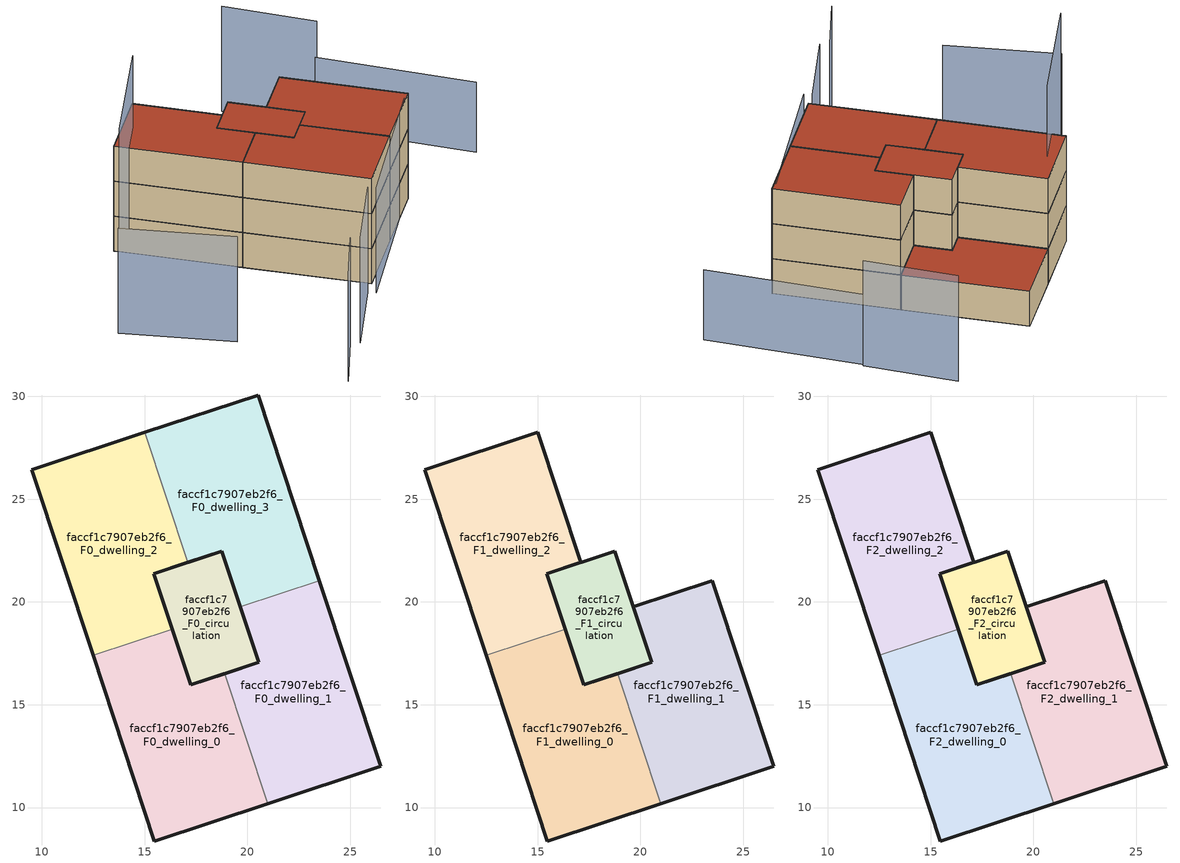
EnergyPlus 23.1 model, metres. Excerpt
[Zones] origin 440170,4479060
faccf1c7907eb2f6_F0_dwelling_0
 floor ground (EU_floor_Construction): 20.98,10.19 18.89,16.51 17.24,15.97 16.34,18.67 12.49,17.4 15.47,8.37 z0
 wall outside (EU_wall_Construction): 16.34,18.67 17.24,15.97 18.89,16.51 / 20.98,10.19 15.47,8.37 12.49,17.4 z0:3
 wall to faccf1c7907eb2f6_F0_dwelling_2 (EU_wall_Construction): 12.49,17.4 16.34,18.67 z0:3
 wall to faccf1c7907eb2f6_F0_dwelling_1 (EU_wall_Construction): 18.89,16.51 20.98,10.19 z0:3
faccf1c7907eb2f6_F0_dwelling_1
 floor ground (EU_floor_Construction): 26.48,12.01 23.5,21.04 19.65,19.76 20.54,17.06 18.89,16.51 20.98,10.19 z0
 wall outside (EU_wall_Construction): 18.89,16.51 20.54,17.06 19.65,19.76 / 23.5,21.04 26.48,12.01 20.98,10.19 z0:3
 wall to faccf1c7907eb2f6_F0_dwelling_3 (EU_wall_Construction): 19.65,19.76 23.5,21.04 z0:3
faccf1c7907eb2f6_F0_dwelling_2
 floor ground (EU_floor_Construction): 16.34,18.67 15.45,21.38 17.1,21.93 15.02,28.25 9.51,26.43 12.49,17.4 z0
 wall outside (EU_wall_Construction): 12.49,17.4 9.51,26.43 15.02,28.25 / 17.1,21.93 15.45,21.38 16.34,18.67 z0:3
 wall to faccf1c7907eb2f6_F0_dwelling_3 (EU_wall_Construction): 15.02,28.25 17.1,21.93 z0:3
faccf1c7907eb2f6_F0_dwelling_3
 floor ground (EU_floor_Construction): 23.5,21.04 20.52,30.07 15.02,28.25 17.1,21.93 18.75,22.47 19.65,19.76 z0
 wall outside (EU_wall_Construction): 19.65,19.76 18.75,22.47 17.1,21.93 / 15.02,28.25 20.52,30.07 23.5,21.04 z0:3
 roof outside (EU_roof_Construction): 20.52,30.07 23.5,21.04 19.65,19.76 18.75,22.47 17.1,21.93 15.02,28.25 z3
faccf1c7907eb2f6_F0_circulation
 floor ground (EU_floor_Construction): 20.54,17.06 18.75,22.47 15.45,21.38 17.24,15.97 z0
 wall outside (EU_wall_Construction): 20.54,17.06 17.24,15.97 15.45,21.38 18.75,22.47 20.54,17.06 z0:3
faccf1c7907eb2f6_F1_dwelling_0
 floor to faccf1c7907eb2f6_F0_dwelling_0 (EU_floor_Construction): 20.98,10.19 18.89,16.51 17.24,15.97 16.34,18.67 12.49,17.4 15.47,8.37 z3
 wall outside (EU_wall_Construction): 16.34,18.67 17.24,15.97 18.89,16.51 / 20.98,10.19 15.47,8.37 12.49,17.4 z3:6
 wall to faccf1c7907eb2f6_F1_dwelling_2 (EU_wall_Construction): 12.49,17.4 16.34,18.67 z3:6
 wall to faccf1c7907eb2f6_F1_dwelling_1 (EU_wall_Construction): 18.89,16.51 20.98,10.19 z3:6
faccf1c7907eb2f6_F1_dwelling_1
 floor to faccf1c7907eb2f6_F0_dwelling_1 (EU_floor_Construction): 26.48,12.01 23.5,21.04 19.65,19.76 20.54,17.06 18.89,16.51 20.98,10.19 z3
 wall outside (EU_wall_Construction): 18.89,16.51 20.54,17.06 19.65,19.76 23.5,21.04 26.48,12.01 20.98,10.19 z3:6
faccf1c7907eb2f6_F1_dwelling_2
 floor to faccf1c7907eb2f6_F0_dwelling_2 (EU_floor_Construction): 16.34,18.67 15.45,21.38 17.1,21.93 15.02,28.25 9.51,26.43 12.49,17.4 z3
 wall outside (EU_wall_Construction): 12.49,17.4 9.51,26.43 15.02,28.25 17.1,21.93 15.45,21.38 16.34,18.67 z3:6
faccf1c7907eb2f6_F1_circulation
 floor to faccf1c7907eb2f6_F0_circulation (EU_floor_Construction): 20.54,17.06 18.75,22.47 15.45,21.38 17.24,15.97 z3
 wall outside (EU_wall_Construction): 20.54,17.06 17.24,15.97 15.45,21.38 18.75,22.47 20.54,17.06 z3:6
faccf1c7907eb2f6_F2_dwelling_0
 floor to faccf1c7907eb2f6_F1_dwelling_0 (EU_floor_Construction): 20.98,10.19 18.89,16.51 17.24,15.97 16.34,18.67 12.49,17.4 15.47,8.37 z6
 wall outside (EU_wall_Construction): 16.34,18.67 17.24,15.97 18.89,16.51 / 20.98,10.19 15.47,8.37 12.49,17.4 z6:9
 wall to faccf1c7907eb2f6_F2_dwelling_2 (EU_wall_Construction): 12.49,17.4 16.34,18.67 z6:9
 wall to faccf1c7907eb2f6_F2_dwelling_1 (EU_wall_Construction): 18.89,16.51 20.98,10.19 z6:9
 roof outside (EU_roof_Construction): 18.89,16.51 20.98,10.19 15.47,8.37 12.49,17.4 16.34,18.67 17.24,15.97 z9
faccf1c7907eb2f6_F2_dwelling_1
 floor to faccf1c7907eb2f6_F1_dwelling_1 (EU_floor_Construction): 26.48,12.01 23.5,21.04 19.65,19.76 20.54,17.06 18.89,16.51 20.98,10.19 z6
 wall outside (EU_wall_Construction): 18.89,16.51 20.54,17.06 19.65,19.76 23.5,21.04 26.48,12.01 20.98,10.19 z6:9
 roof outside (EU_roof_Construction): 23.5,21.04 26.48,12.01 20.98,10.19 18.89,16.51 20.54,17.06 19.65,19.76 z9
faccf1c7907eb2f6_F2_dwelling_2
 floor to faccf1c7907eb2f6_F1_dwelling_2 (EU_floor_Construction): 16.34,18.67 15.45,21.38 17.1,21.93 15.02,28.25 9.51,26.43 12.49,17.4 z6
 wall outside (EU_wall_Construction): 12.49,17.4 9.51,26.43 15.02,28.25 17.1,21.93 15.45,21.38 16.34,18.67 z6:9
 roof outside (EU_roof_Construction): 15.02,28.25 17.1,21.93 15.45,21.38 16.34,18.67 12.49,17.4 9.51,26.43 z9
faccf1c7907eb2f6_F2_circulation
 floor to faccf1c7907eb2f6_F1_circulation (EU_floor_Construction): 20.54,17.06 18.75,22.47 15.45,21.38 17.24,15.97 z6
 wall outside (EU_wall_Construction): 20.54,17.06 17.24,15.97 15.45,21.38 18.75,22.47 20.54,17.06 z6:9
 roof outside (EU_roof_Construction): 18.75,22.47 20.54,17.06 17.24,15.97 15.45,21.38 z9
shading: 3.66,3.12 8.06,5.64 / 8.42,5.02 14.37,8.01 / 14.64,7.48 25.78,11.9 / 0.45,20.53 3.93,12.65 / 31.17,22.54 29.35,29.41 z0:9; 34.21,10.97 31.03,22.59 z0:6; 12.51,26.64 3.79,22.5 z0:15
[Building]
EU S2 Campaign: North Axis=0; Terrain=City; Solar Distribution=FullExterior
[Site:Location]
Madrid: Latitude=40.5; Longitude=-3.5; Time Zone=1; Elevation=609
[SizingPeriod:WeatherFileDays]
AnnualSizingPeriod: Begin Month=1; Begin Day of Month=1; End Month=12; End Day of Month=31; Day of Week for Start Day=Monday; Use Weather File Daylight Saving Period=No; Use Weather File Rain and Snow Indicators=No
[MATERIAL]
EU_InternalMass_Material: Roughness=MediumRough; Thickness=0.1; Conductivity=1; Density=1800; Specific Heat=900; Thermal Absorptance=0.9; Solar Absorptance=0.7; Visible Absorptance=0.7
[MATERIAL:NOMASS] Roughness=MediumRough; Thermal Absorptance=0.9; Solar Absorptance=0.7; Visible Absorptance=0.7
Name | Thermal Resistance
EU_wall_NoMass | 1.60022
EU_roof_NoMass | 1.57597
EU_floor_NoMass | 0.470652
[CONSTRUCTION]
EU_wall_Construction: EU_wall_NoMass
EU_roof_Construction: EU_roof_NoMass
EU_floor_Construction: EU_floor_NoMass
EU_InternalMass_Construction: EU_InternalMass_Material
[ZONE] Type=1; Multiplier=1; Ceiling Height=autocalculate; Floor Area=autocalculate; Part of Total Floor Area=Yes
Name | Volume
faccf1c7907eb2f6_F0_dwelling_0; faccf1c7907eb2f6_F1_dwelling_0; faccf1c7907eb2f6_F2_dwelling_0 | 150.524
faccf1c7907eb2f6_F0_dwelling_1; faccf1c7907eb2f6_F1_dwelling_1; faccf1c7907eb2f6_F2_dwelling_1 | 150.506
faccf1c7907eb2f6_F0_dwelling_2; faccf1c7907eb2f6_F1_dwelling_2; faccf1c7907eb2f6_F2_dwelling_2 | 150.513
faccf1c7907eb2f6_F0_dwelling_3 | 150.51
faccf1c7907eb2f6_F0_circulation; faccf1c7907eb2f6_F1_circulation; faccf1c7907eb2f6_F2_circulation | 59.5415
[INTERNALMASS] Construction=EU_InternalMass_Construction
Name | Zone or ZoneList | Surface Area
faccf1c7907eb2f6_F0_dwelling_0_EU_InternalMass | faccf1c7907eb2f6_F0_dwelling_0 | 50.1714
faccf1c7907eb2f6_F0_dwelling_1_EU_InternalMass | faccf1c7907eb2f6_F0_dwelling_1 | 50.1714
faccf1c7907eb2f6_F0_dwelling_2_EU_InternalMass | faccf1c7907eb2f6_F0_dwelling_2 | 50.1714
faccf1c7907eb2f6_F0_dwelling_3_EU_InternalMass | faccf1c7907eb2f6_F0_dwelling_3 | 50.1714
faccf1c7907eb2f6_F1_dwelling_0_EU_InternalMass | faccf1c7907eb2f6_F1_dwelling_0 | 100.343
faccf1c7907eb2f6_F1_dwelling_1_EU_InternalMass | faccf1c7907eb2f6_F1_dwelling_1 | 50.1714
faccf1c7907eb2f6_F1_dwelling_2_EU_InternalMass | faccf1c7907eb2f6_F1_dwelling_2 | 50.1714
faccf1c7907eb2f6_F2_dwelling_0_EU_InternalMass | faccf1c7907eb2f6_F2_dwelling_0 | 100.343
faccf1c7907eb2f6_F2_dwelling_1_EU_InternalMass | faccf1c7907eb2f6_F2_dwelling_1 | 50.1714
faccf1c7907eb2f6_F2_dwelling_2_EU_InternalMass | faccf1c7907eb2f6_F2_dwelling_2 | 50.1714
[OTHEREQUIPMENT] Fuel Type=Electricity; Design Level Calculation Method=Watts/Area; Power per Zone Floor Area=1; Fraction Latent=0; Fraction Radiant=0; Fraction Lost=0; Carbon Dioxide Generation Rate=0; EndUse Subcategory=EU_Step8_InternalGains
Name | Zone or ZoneList or Space or SpaceList | Schedule
EU_Step8_InternalGain_faccf1c7907eb2f6_F0_dwelling_0_f000 | faccf1c7907eb2f6_F0_dwelling_0 | EU_Step8_GainSchedule_faccf1c7907eb2f6_F0_dwelling_0_f000
EU_Step8_InternalGain_faccf1c7907eb2f6_F0_dwelling_1_f000 | faccf1c7907eb2f6_F0_dwelling_1 | EU_Step8_GainSchedule_faccf1c7907eb2f6_F0_dwelling_1_f000
EU_Step8_InternalGain_faccf1c7907eb2f6_F0_dwelling_2_f000 | faccf1c7907eb2f6_F0_dwelling_2 | EU_Step8_GainSchedule_faccf1c7907eb2f6_F0_dwelling_2_f000
EU_Step8_InternalGain_faccf1c7907eb2f6_F0_dwelling_3_f000 | faccf1c7907eb2f6_F0_dwelling_3 | EU_Step8_GainSchedule_faccf1c7907eb2f6_F0_dwelling_3_f000
EU_Step8_InternalGain_faccf1c7907eb2f6_F1_dwelling_0_f000 | faccf1c7907eb2f6_F1_dwelling_0 | EU_Step8_GainSchedule_faccf1c7907eb2f6_F1_dwelling_0_f000
EU_Step8_InternalGain_faccf1c7907eb2f6_F1_dwelling_1_f000 | faccf1c7907eb2f6_F1_dwelling_1 | EU_Step8_GainSchedule_faccf1c7907eb2f6_F1_dwelling_1_f000
EU_Step8_InternalGain_faccf1c7907eb2f6_F1_dwelling_2_f000 | faccf1c7907eb2f6_F1_dwelling_2 | EU_Step8_GainSchedule_faccf1c7907eb2f6_F1_dwelling_2_f000
EU_Step8_InternalGain_faccf1c7907eb2f6_F2_dwelling_0_f000 | faccf1c7907eb2f6_F2_dwelling_0 | EU_Step8_GainSchedule_faccf1c7907eb2f6_F2_dwelling_0_f000
EU_Step8_InternalGain_faccf1c7907eb2f6_F2_dwelling_1_f000 | faccf1c7907eb2f6_F2_dwelling_1 | EU_Step8_GainSchedule_faccf1c7907eb2f6_F2_dwelling_1_f000
EU_Step8_InternalGain_faccf1c7907eb2f6_F2_dwelling_2_f000 | faccf1c7907eb2f6_F2_dwelling_2 | EU_Step8_GainSchedule_faccf1c7907eb2f6_F2_dwelling_2_f000
[ZONEINFILTRATION:DESIGNFLOWRATE] Schedule=EU_AlwaysOn; Design Flow Rate Calculation Method=Flow/Area; Flow Rate per Floor Area=0.0005; Constant Term Coefficient=1; Temperature Term Coefficient=0; Velocity Term Coefficient=0; Velocity Squared Term Coefficient=0
Name | Zone or ZoneList or Space or SpaceList
EU_Circulation_Infiltration_faccf1c7907eb2f6_F0_circulation | faccf1c7907eb2f6_F0_circulation
EU_Circulation_Infiltration_faccf1c7907eb2f6_F1_circulation | faccf1c7907eb2f6_F1_circulation
EU_Circulation_Infiltration_faccf1c7907eb2f6_F2_circulation | faccf1c7907eb2f6_F2_circulation
[ZONEVENTILATION:DESIGNFLOWRATE] Schedule=EU_AlwaysOn; Design Flow Rate Calculation Method=AirChanges/Hour; Air Changes per Hour=0.480704; Ventilation Type=Natural; Fan Pressure Rise=0; Fan Total Efficiency=1; Constant Term Coefficient=1; Temperature Term Coefficient=0; Velocity Term Coefficient=0; Velocity Squared Term Coefficient=0; Minimum Indoor Temperature=-100; Maximum Indoor Temperature=100; Delta Temperature=-100; Minimum Outdoor Temperature=-100; Maximum Outdoor Temperature=100; Maximum Wind Speed=40
Name | Zone or ZoneList or Space or SpaceList
EU_ConstantAir_faccf1c7907eb2f6_F0_dwelling_0 | faccf1c7907eb2f6_F0_dwelling_0
EU_ConstantAir_faccf1c7907eb2f6_F0_dwelling_1 | faccf1c7907eb2f6_F0_dwelling_1
EU_ConstantAir_faccf1c7907eb2f6_F0_dwelling_2 | faccf1c7907eb2f6_F0_dwelling_2
EU_ConstantAir_faccf1c7907eb2f6_F0_dwelling_3 | faccf1c7907eb2f6_F0_dwelling_3
EU_ConstantAir_faccf1c7907eb2f6_F1_dwelling_0 | faccf1c7907eb2f6_F1_dwelling_0
EU_ConstantAir_faccf1c7907eb2f6_F1_dwelling_1 | faccf1c7907eb2f6_F1_dwelling_1
EU_ConstantAir_faccf1c7907eb2f6_F1_dwelling_2 | faccf1c7907eb2f6_F1_dwelling_2
EU_ConstantAir_faccf1c7907eb2f6_F2_dwelling_0 | faccf1c7907eb2f6_F2_dwelling_0
EU_ConstantAir_faccf1c7907eb2f6_F2_dwelling_1 | faccf1c7907eb2f6_F2_dwelling_1
EU_ConstantAir_faccf1c7907eb2f6_F2_dwelling_2 | faccf1c7907eb2f6_F2_dwelling_2
[HVACTEMPLATE:THERMOSTAT] Constant Heating Setpoint=20; Constant Cooling Setpoint=50
EU_HeatOnly_faccf1c7907eb2f6_F0_dwelling_0; EU_HeatOnly_faccf1c7907eb2f6_F0_dwelling_1; EU_HeatOnly_faccf1c7907eb2f6_F0_dwelling_2; EU_HeatOnly_faccf1c7907eb2f6_F0_dwelling_3; EU_HeatOnly_faccf1c7907eb2f6_F1_dwelling_0; EU_HeatOnly_faccf1c7907eb2f6_F1_dwelling_1; EU_HeatOnly_faccf1c7907eb2f6_F1_dwelling_2; EU_HeatOnly_faccf1c7907eb2f6_F2_dwelling_0; EU_HeatOnly_faccf1c7907eb2f6_F2_dwelling_1; EU_HeatOnly_faccf1c7907eb2f6_F2_dwelling_2
[HVACTEMPLATE:ZONE:IDEALLOADSAIRSYSTEM] System Availability Schedule=EU_AlwaysOn; Maximum Heating Supply Air Temperature=50; Minimum Cooling Supply Air Temperature=13; Maximum Heating Supply Air Humidity Ratio=0.0156; Minimum Cooling Supply Air Humidity Ratio=0.0077; Heating Limit=NoLimit; Cooling Limit=NoLimit; Heating Availability Schedule=EU_AlwaysOn; Cooling Availability Schedule=EU_CoolingOff; Dehumidification Control Type=ConstantSensibleHeatRatio; Cooling Sensible Heat Ratio=0.7; Dehumidification Setpoint=60; Humidification Control Type=None; Humidification Setpoint=30; Outdoor Air Method=None; Outdoor Air Flow Rate per Person=0.00944; Outdoor Air Flow Rate per Zone Floor Area=0; Outdoor Air Flow Rate per Zone=0; Demand Controlled Ventilation Type=None; Outdoor Air Economizer Type=NoEconomizer; Heat Recovery Type=None; Sensible Heat Recovery Effectiveness=0.7; Latent Heat Recovery Effectiveness=0.65
Name | Template Thermostat
faccf1c7907eb2f6_F0_dwelling_0 | EU_HeatOnly_faccf1c7907eb2f6_F0_dwelling_0
faccf1c7907eb2f6_F0_dwelling_1 | EU_HeatOnly_faccf1c7907eb2f6_F0_dwelling_1
faccf1c7907eb2f6_F0_dwelling_2 | EU_HeatOnly_faccf1c7907eb2f6_F0_dwelling_2
faccf1c7907eb2f6_F0_dwelling_3 | EU_HeatOnly_faccf1c7907eb2f6_F0_dwelling_3
faccf1c7907eb2f6_F1_dwelling_0 | EU_HeatOnly_faccf1c7907eb2f6_F1_dwelling_0
faccf1c7907eb2f6_F1_dwelling_1 | EU_HeatOnly_faccf1c7907eb2f6_F1_dwelling_1
faccf1c7907eb2f6_F1_dwelling_2 | EU_HeatOnly_faccf1c7907eb2f6_F1_dwelling_2
faccf1c7907eb2f6_F2_dwelling_0 | EU_HeatOnly_faccf1c7907eb2f6_F2_dwelling_0
faccf1c7907eb2f6_F2_dwelling_1 | EU_HeatOnly_faccf1c7907eb2f6_F2_dwelling_1
faccf1c7907eb2f6_F2_dwelling_2 | EU_HeatOnly_faccf1c7907eb2f6_F2_dwelling_2
[SIZING:ZONE] Zone Cooling Design Supply Air Temperature Input Method=SupplyAirTemperature; Zone Cooling Design Supply Air Temperature=13; Zone Heating Design Supply Air Temperature Input Method=SupplyAirTemperature; Zone Heating Design Supply Air Temperature=50; Zone Cooling Design Supply Air Humidity Ratio=0.008; Zone Heating Design Supply Air Humidity Ratio=0.008; Cooling Design Air Flow Method=DesignDay; Cooling Design Air Flow Rate=0; Cooling Minimum Air Flow per Zone Floor Area=0.000762; Cooling Minimum Air Flow=0; Cooling Minimum Air Flow Fraction=0.2; Heating Design Air Flow Method=DesignDay; Heating Design Air Flow Rate=0; Heating Maximum Air Flow per Zone Floor Area=0.002032; Heating Maximum Air Flow=0.141576; Heating Maximum Air Flow Fraction=0.3; Account for Dedicated Outdoor Air System=No; Dedicated Outdoor Air System Control Strategy=NeutralSupplyAir; Dedicated Outdoor Air Low Setpoint Temperature for Design=autosize; Dedicated Outdoor Air High Setpoint Temperature for Design=autosize; Zone Load Sizing Method=Sensible Load Only No Latent Load; Zone Latent Cooling Design Supply Air Humidity Ratio Input Method=HumidityRatioDifference; Zone Cooling Design Supply Air Humidity Ratio Difference=0.005; Zone Latent Heating Design Supply Air Humidity Ratio Input Method=HumidityRatioDifference; Zone Humidification Design Supply Air Humidity Ratio Difference=0.005
faccf1c7907eb2f6_F0_dwelling_0; faccf1c7907eb2f6_F0_dwelling_1; faccf1c7907eb2f6_F0_dwelling_2; faccf1c7907eb2f6_F0_dwelling_3; faccf1c7907eb2f6_F1_dwelling_0; faccf1c7907eb2f6_F1_dwelling_1; faccf1c7907eb2f6_F1_dwelling_2; faccf1c7907eb2f6_F2_dwelling_0; faccf1c7907eb2f6_F2_dwelling_1; faccf1c7907eb2f6_F2_dwelling_2
[SCHEDULE:CONSTANT]
Name | Hourly Value
EU_AlwaysOn | 1
EU_CoolingOff | 0
[SCHEDULE:FILE] Column Number=1; Rows to Skip at Top=0; Number of Hours of Data=8760; Column Separator=Comma; Interpolate to Timestep=No; Minutes per Item=60; Adjust Schedule for Daylight Savings=Yes
Name | File
EU_Step8_GainSchedule_faccf1c7907eb2f6_F0_dwelling_0_f000 | ../../schedules/faccf1c7907eb2f6/faccf1c7907eb2f6_F0_dwelling_0_f000_gain.csv
EU_Step8_GainSchedule_faccf1c7907eb2f6_F0_dwelling_1_f000 | ../../schedules/faccf1c7907eb2f6/faccf1c7907eb2f6_F0_dwelling_1_f000_gain.csv
EU_Step8_GainSchedule_faccf1c7907eb2f6_F0_dwelling_2_f000 | ../../schedules/faccf1c7907eb2f6/faccf1c7907eb2f6_F0_dwelling_2_f000_gain.csv
EU_Step8_GainSchedule_faccf1c7907eb2f6_F0_dwelling_3_f000 | ../../schedules/faccf1c7907eb2f6/faccf1c7907eb2f6_F0_dwelling_3_f000_gain.csv
EU_Step8_GainSchedule_faccf1c7907eb2f6_F1_dwelling_0_f000 | ../../schedules/faccf1c7907eb2f6/faccf1c7907eb2f6_F1_dwelling_0_f000_gain.csv
EU_Step8_GainSchedule_faccf1c7907eb2f6_F1_dwelling_1_f000 | ../../schedules/faccf1c7907eb2f6/faccf1c7907eb2f6_F1_dwelling_1_f000_gain.csv
EU_Step8_GainSchedule_faccf1c7907eb2f6_F1_dwelling_2_f000 | ../../schedules/faccf1c7907eb2f6/faccf1c7907eb2f6_F1_dwelling_2_f000_gain.csv
EU_Step8_GainSchedule_faccf1c7907eb2f6_F2_dwelling_0_f000 | ../../schedules/faccf1c7907eb2f6/faccf1c7907eb2f6_F2_dwelling_0_f000_gain.csv
EU_Step8_GainSchedule_faccf1c7907eb2f6_F2_dwelling_1_f000 | ../../schedules/faccf1c7907eb2f6/faccf1c7907eb2f6_F2_dwelling_1_f000_gain.csv
EU_Step8_GainSchedule_faccf1c7907eb2f6_F2_dwelling_2_f000 | ../../schedules/faccf1c7907eb2f6/faccf1c7907eb2f6_F2_dwelling_2_f000_gain.csv
